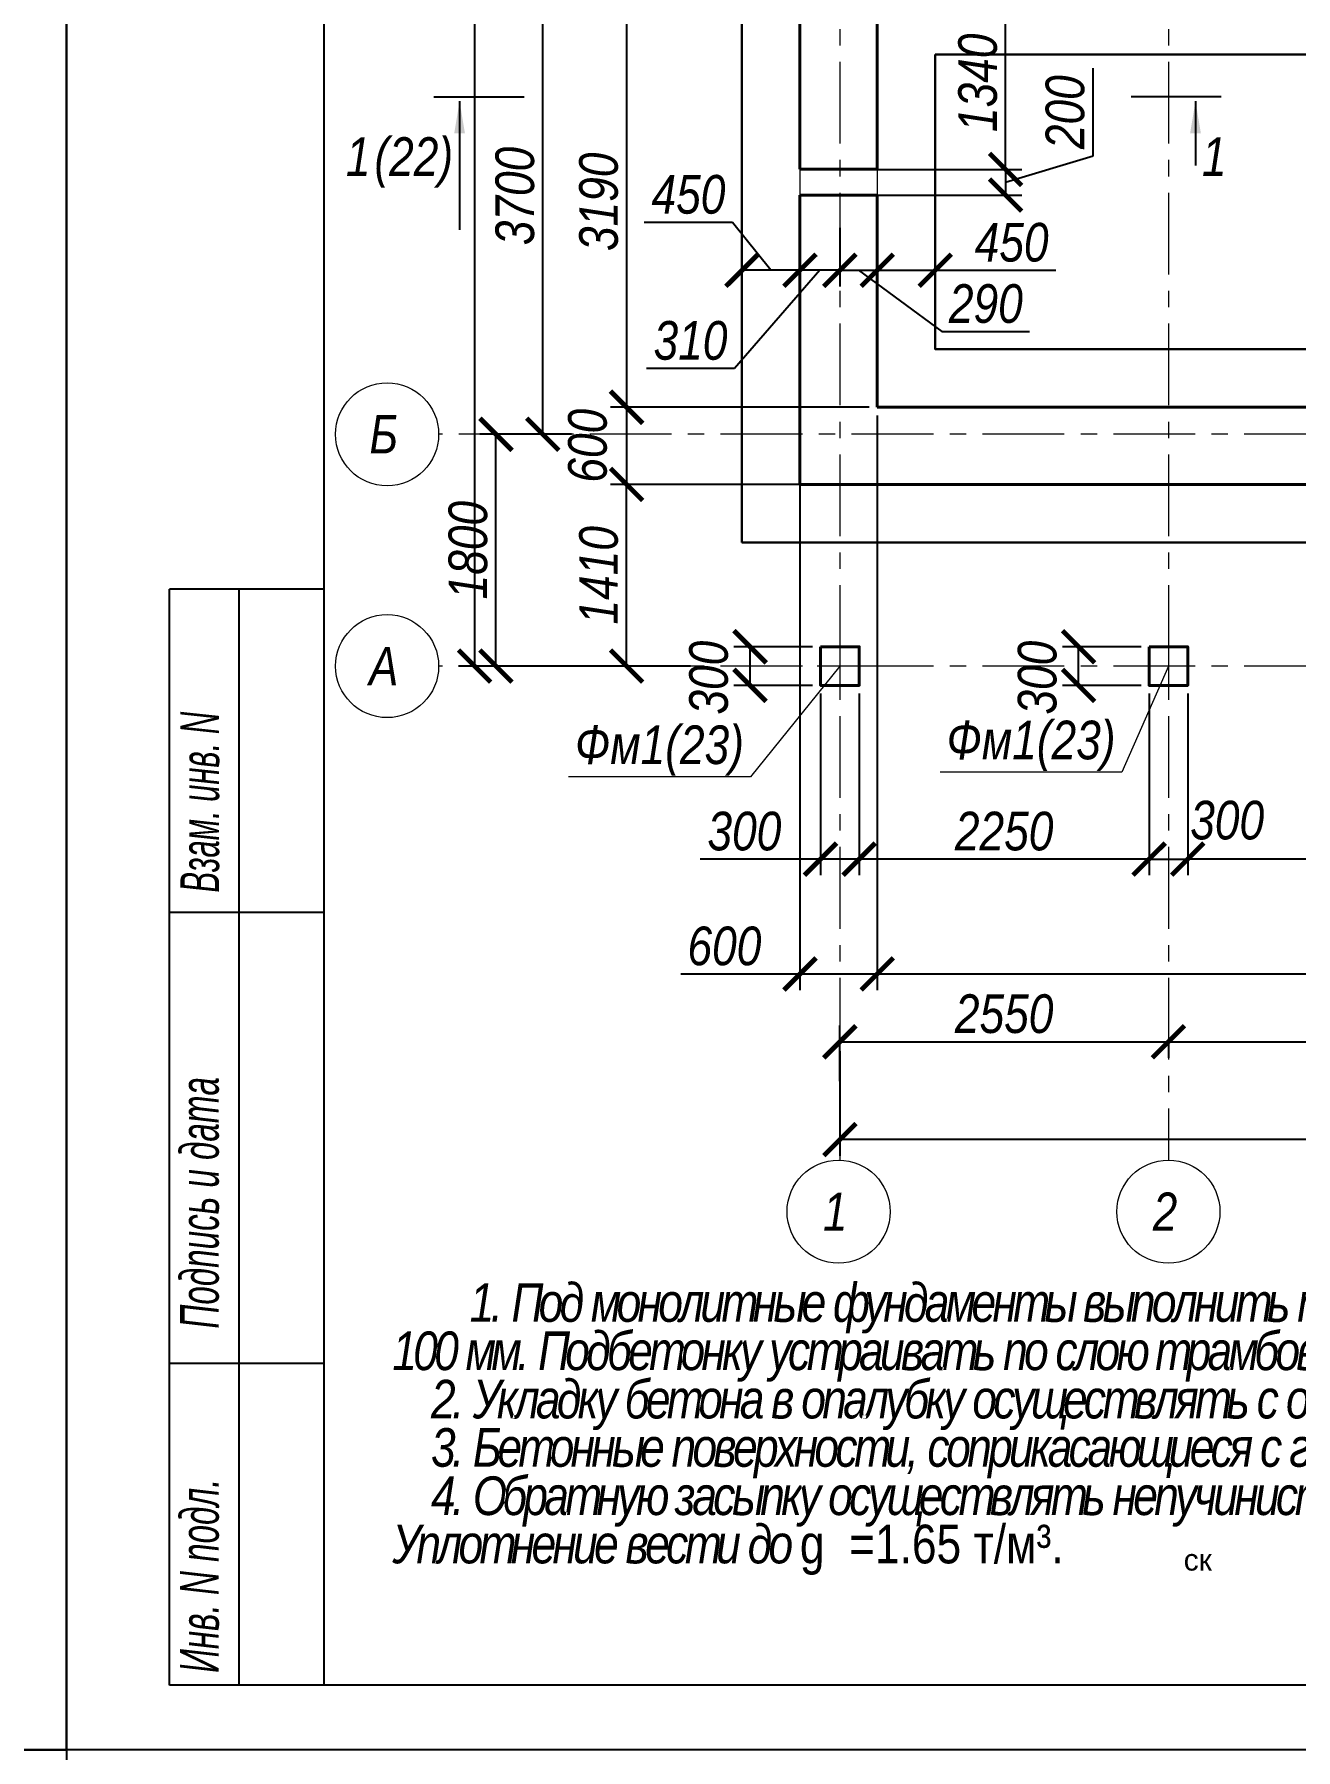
# Model space of a CAD drawing. Header units: millimetres. Extents: x 1582001 to 3303937, y 226471 to 491235.
# Drawn here: x 1791751 to 1801539, y 320955 to 334275 of the extents above; entities that cross this region are included whole.
import ezdxf
from ezdxf.enums import TextEntityAlignment as Align

# ---------------------------------------------------------------- set-up
doc = ezdxf.new("R2010")
doc.units = ezdxf.units.MM
doc.linetypes.add('CENTER', pattern=[50.8, 31.75, -6.35, 6.35, -6.35])
doc.linetypes.add('DASHDOT', pattern=[25.4, 12.7, -6.35, 0, -6.35])
doc.layers.get('Defpoints').update_dxf_attribs({"color": 255, "lineweight": 30})
doc.layers.add('Spezifikazia', color=250, linetype='Continuous')
doc.layers.add('Формуляр', color=138, linetype='Continuous')
for name, color, linetype, lineweight in [('Оси', 251, 'CENTER', 9), ('Размеры', 7, 'Continuous', 18), ('средние', 92, 'Continuous', 30), ('Стены несущие', 7, 'Continuous', 40), ('Текст', 202, 'Continuous', 15)]:
    doc.layers.add(name, color=color, linetype=linetype, lineweight=lineweight)
doc.styles.add('GOST 2.304', font='ARIALNI.TTF', dxfattribs={"width": 0.98, "height": 300})
doc.styles.get("Standard").update_dxf_attribs({"font": 'ARIALNI.TTF', "height": 300})
doc.styles.add('STYLE1', font='ARIALNI.TTF', dxfattribs={"height": 300})
doc.styles.add('Текст', font='ARIALNI.TTF')
doc.dimstyles.new('ISO-25', dxfattribs={"dimscale": 100, "dimtxt": 2.5, "dimasz": 2.5, "dimexe": 1.25, "dimexo": 0.625, "dimtad": 1, "dimdec": 0, "dimtxsty": 'Standard', "dimblk": 'ARCHTICK', "dimcen": 2.5, "dimadec": 0, "dimazin": 0, "dimtfac": 1, "dimtdec": 0, "dimtmove": 0, "dimatfit": 3, "dimfxl": 0, "dimarcsym": 0})

# ---------------------------------------------------------------- blocks, each defined once
blk = doc.blocks.new('_ArchTick')
at = {"color": 0, "linetype": 'ByBlock', "const_width": 0.15}
blk.add_lwpolyline([(-0.5, -0.5), (0.5, 0.5)], dxfattribs=at)
blk = doc.blocks.new('*D1380')
at = {"layer": 'Defpoints', "color": 0, "lineweight": -3, "ltscale": 100, "transparency": 16777216}
for p in [(1798292, 334569), (1796347, 331379), (1798292, 331379)]:
    blk.add_point(p, dxfattribs=at)
at = {"layer": 'Размеры', "color": 0, "lineweight": -2, "ltscale": 100, "transparency": 16777216}
for p, q in [((1798230, 334569), (1796222, 334569)), ((1796347, 334569), (1796347, 331379)), ((1798230, 331379), (1796222, 331379))]:
    blk.add_line(p, q, dxfattribs=at)
at = {"layer": 'Размеры', "color": 0, "lineweight": -2, "ltscale": 100, "transparency": 16777216, "xscale": 250, "yscale": 250, "zscale": 250}
for p, rotation in [((1796347, 334569), 90), ((1796347, 331379), 270)]:
    blk.add_blockref('_ArchTick', p, dxfattribs=dict(at, rotation=rotation))
at = {"layer": 'Размеры', "color": 0, "ltscale": 100, "transparency": 16777216, "insert": (1796131, 332974), "char_height": 300, "attachment_point": 5, "rotation": 90}
blk.add_mtext('3190', dxfattribs=at)
blk = doc.blocks.new('*D1381')
at = {"layer": 'Defpoints', "color": 0, "lineweight": -3, "transparency": 16777216}
for p in [(1798292, 331379), (1796347, 330779), (1798292, 330779)]:
    blk.add_point(p, dxfattribs=at)
at = {"layer": 'Размеры', "color": 0, "lineweight": -2, "transparency": 16777216}
for p, q in [((1798230, 331379), (1796222, 331379)), ((1796347, 331379), (1796347, 330779)), ((1798230, 330779), (1796222, 330779))]:
    blk.add_line(p, q, dxfattribs=at)
at = {"layer": 'Размеры', "color": 0, "lineweight": -2, "transparency": 16777216, "xscale": 250, "yscale": 250, "zscale": 250}
for p, rotation in [((1796347, 331379), 90), ((1796347, 330779), 270)]:
    blk.add_blockref('_ArchTick', p, dxfattribs=dict(at, rotation=rotation))
at = {"layer": 'Размеры', "color": 0, "transparency": 16777216, "insert": (1796045, 331080), "char_height": 300, "attachment_point": 5, "rotation": 90}
blk.add_mtext('600', dxfattribs=at)
blk = doc.blocks.new('*D1429')
at = {"layer": 'Defpoints', "color": 0, "lineweight": -3, "ltscale": 100, "transparency": 16777216}
for p in [(1797242, 332442), (1797242, 332385), (1797692, 332385)]:
    blk.add_point(p, dxfattribs=at)
at = {"layer": 'Размеры', "color": 0, "lineweight": -2, "ltscale": 100, "transparency": 16777216}
for p, q in [((1797170, 332814), (1796484, 332814)), ((1797467, 332442), (1797170, 332814)), ((1797242, 332448), (1797242, 332567)), ((1797692, 332448), (1797692, 332567)), ((1797692, 332442), (1797242, 332442))]:
    blk.add_line(p, q, dxfattribs=at)
at = {"layer": 'Размеры', "color": 0, "lineweight": -2, "ltscale": 100, "transparency": 16777216, "xscale": 250, "yscale": 250, "zscale": 250, "rotation": 180}
blk.add_blockref('_ArchTick', (1797242, 332442), dxfattribs=at)
at = {"layer": 'Размеры', "color": 0, "lineweight": -2, "ltscale": 100, "transparency": 16777216, "xscale": 250, "yscale": 250, "zscale": 250}
blk.add_blockref('_ArchTick', (1797692, 332442), dxfattribs=at)
at = {"layer": 'Размеры', "color": 0, "ltscale": 100, "transparency": 16777216, "insert": (1796827, 333030), "char_height": 300, "attachment_point": 5}
blk.add_mtext('450', dxfattribs=at)
blk = doc.blocks.new('*D1430')
at = {"layer": 'Defpoints', "color": 0, "lineweight": -3, "transparency": 16777216}
for p in [(1797692, 332834), (1798002, 332834), (1797692, 332442)]:
    blk.add_point(p, dxfattribs=at)
at = {"layer": 'Размеры', "color": 0, "lineweight": -2, "transparency": 16777216}
for p, q in [((1797692, 332771), (1797692, 332317)), ((1798002, 332771), (1798002, 332317)), ((1797847, 332442), (1797185, 331680)), ((1798002, 332442), (1797692, 332442)), ((1797185, 331680), (1796502, 331680))]:
    blk.add_line(p, q, dxfattribs=at)
at = {"layer": 'Размеры', "color": 0, "lineweight": -2, "transparency": 16777216, "xscale": 250, "yscale": 250, "zscale": 250, "rotation": 180}
blk.add_blockref('_ArchTick', (1797692, 332442), dxfattribs=at)
at = {"layer": 'Размеры', "color": 0, "lineweight": -2, "transparency": 16777216, "xscale": 250, "yscale": 250, "zscale": 250}
blk.add_blockref('_ArchTick', (1798002, 332442), dxfattribs=at)
at = {"layer": 'Размеры', "color": 0, "transparency": 16777216, "insert": (1796843, 331896), "char_height": 300, "attachment_point": 5}
blk.add_mtext('310', dxfattribs=at)
blk = doc.blocks.new('*D1431')
at = {"layer": 'Defpoints', "color": 0, "lineweight": -3, "ltscale": 100, "transparency": 16777216}
for p in [(1798002, 332740), (1798292, 332740), (1798292, 332442)]:
    blk.add_point(p, dxfattribs=at)
at = {"layer": 'Размеры', "color": 0, "lineweight": -2, "ltscale": 100, "transparency": 16777216}
for p, q in [((1798002, 332678), (1798002, 332317)), ((1798292, 332678), (1798292, 332317)), ((1798002, 332442), (1798292, 332442)), ((1798147, 332442), (1798794, 331966)), ((1798794, 331966), (1799475, 331966))]:
    blk.add_line(p, q, dxfattribs=at)
at = {"layer": 'Размеры', "color": 0, "lineweight": -2, "ltscale": 100, "transparency": 16777216, "xscale": 250, "yscale": 250, "zscale": 250, "rotation": 180}
blk.add_blockref('_ArchTick', (1798002, 332442), dxfattribs=at)
at = {"layer": 'Размеры', "color": 0, "lineweight": -2, "ltscale": 100, "transparency": 16777216, "xscale": 250, "yscale": 250, "zscale": 250}
blk.add_blockref('_ArchTick', (1798292, 332442), dxfattribs=at)
at = {"layer": 'Размеры', "color": 0, "ltscale": 100, "transparency": 16777216, "insert": (1799135, 332182), "char_height": 300, "attachment_point": 5}
blk.add_mtext('290', dxfattribs=at)
blk = doc.blocks.new('*D1432')
at = {"layer": 'Defpoints', "color": 0, "lineweight": -3, "ltscale": 100, "transparency": 16777216}
for p in [(1798292, 333013), (1798742, 333013), (1798742, 332442)]:
    blk.add_point(p, dxfattribs=at)
at = {"layer": 'Размеры', "color": 0, "lineweight": -2, "ltscale": 100, "transparency": 16777216}
for p, q in [((1798292, 332950), (1798292, 332317)), ((1798742, 332950), (1798742, 332317)), ((1798292, 332442), (1798742, 332442)), ((1798742, 332442), (1799678, 332442))]:
    blk.add_line(p, q, dxfattribs=at)
at = {"layer": 'Размеры', "color": 0, "lineweight": -2, "ltscale": 100, "transparency": 16777216, "xscale": 250, "yscale": 250, "zscale": 250, "rotation": 180}
blk.add_blockref('_ArchTick', (1798292, 332442), dxfattribs=at)
at = {"layer": 'Размеры', "color": 0, "lineweight": -2, "ltscale": 100, "transparency": 16777216, "xscale": 250, "yscale": 250, "zscale": 250}
blk.add_blockref('_ArchTick', (1798742, 332442), dxfattribs=at)
at = {"layer": 'Размеры', "color": 0, "ltscale": 100, "transparency": 16777216, "insert": (1799335, 332658), "char_height": 300, "attachment_point": 5}
blk.add_mtext('450', dxfattribs=at)
blk = doc.blocks.new('*D1451')
at = {"layer": 'Defpoints', "color": 0, "lineweight": -3, "transparency": 16777216}
for p in [(1798292, 331379), (1807572, 328979), (1798292, 326978)]:
    blk.add_point(p, dxfattribs=at)
at = {"layer": 'Размеры', "color": 0, "lineweight": -2, "transparency": 16777216}
for p, q in [((1798292, 331316), (1798292, 326853)), ((1807572, 328916), (1807572, 326853)), ((1807572, 326978), (1798292, 326978))]:
    blk.add_line(p, q, dxfattribs=at)
at = {"layer": 'Размеры', "color": 0, "lineweight": -2, "transparency": 16777216, "xscale": 250, "yscale": 250, "zscale": 250, "rotation": 180}
blk.add_blockref('_ArchTick', (1798292, 326978), dxfattribs=at)
at = {"layer": 'Размеры', "color": 0, "lineweight": -2, "transparency": 16777216, "xscale": 250, "yscale": 250, "zscale": 250}
blk.add_blockref('_ArchTick', (1807572, 326978), dxfattribs=at)
at = {"layer": 'Размеры', "color": 0, "transparency": 16777216, "insert": (1802932, 327194), "char_height": 300, "attachment_point": 5}
blk.add_mtext('9280', dxfattribs=at)
blk = doc.blocks.new('*D1452')
at = {"layer": 'Defpoints', "color": 0, "lineweight": -3, "ltscale": 100, "transparency": 16777216}
for p in [(1797692, 331316), (1798292, 331316), (1797692, 326978)]:
    blk.add_point(p, dxfattribs=at)
at = {"layer": 'Размеры', "color": 0, "lineweight": -2, "ltscale": 100, "transparency": 16777216}
for p, q in [((1797692, 331254), (1797692, 326853)), ((1798292, 331254), (1798292, 326853)), ((1797692, 326978), (1796769, 326978)), ((1798292, 326978), (1797692, 326978))]:
    blk.add_line(p, q, dxfattribs=at)
at = {"layer": 'Размеры', "color": 0, "lineweight": -2, "ltscale": 100, "transparency": 16777216, "xscale": 250, "yscale": 250, "zscale": 250, "rotation": 180}
blk.add_blockref('_ArchTick', (1797692, 326978), dxfattribs=at)
at = {"layer": 'Размеры', "color": 0, "lineweight": -2, "ltscale": 100, "transparency": 16777216, "xscale": 250, "yscale": 250, "zscale": 250}
blk.add_blockref('_ArchTick', (1798292, 326978), dxfattribs=at)
at = {"layer": 'Размеры', "color": 0, "ltscale": 100, "transparency": 16777216, "insert": (1797106, 327194), "char_height": 300, "attachment_point": 5}
blk.add_mtext('600', dxfattribs=at)
blk = doc.blocks.new('*D1454')
at = {"layer": 'Defpoints', "color": 0, "lineweight": -3, "transparency": 16777216}
for p in [(1800702, 329219), (1805802, 329156), (1800702, 327870)]:
    blk.add_point(p, dxfattribs=at)
at = {"layer": 'Размеры', "color": 0, "lineweight": -2, "transparency": 16777216}
for p, q in [((1800702, 329156), (1800702, 327745)), ((1805802, 329094), (1805802, 327745)), ((1805802, 327870), (1800702, 327870))]:
    blk.add_line(p, q, dxfattribs=at)
at = {"layer": 'Размеры', "color": 0, "lineweight": -2, "transparency": 16777216, "xscale": 250, "yscale": 250, "zscale": 250, "rotation": 180}
blk.add_blockref('_ArchTick', (1800702, 327870), dxfattribs=at)
at = {"layer": 'Размеры', "color": 0, "lineweight": -2, "transparency": 16777216, "xscale": 250, "yscale": 250, "zscale": 250}
blk.add_blockref('_ArchTick', (1805802, 327870), dxfattribs=at)
at = {"layer": 'Размеры', "color": 0, "transparency": 16777216, "insert": (1803252, 328086), "char_height": 300, "attachment_point": 5}
blk.add_mtext('5100', dxfattribs=at)
blk = doc.blocks.new('*D1455')
at = {"layer": 'Defpoints', "color": 0, "lineweight": -3, "transparency": 16777216}
for p in [(1800402, 329219), (1800702, 329219), (1800702, 327870)]:
    blk.add_point(p, dxfattribs=at)
at = {"layer": 'Размеры', "color": 0, "lineweight": -2, "transparency": 16777216}
for p, q in [((1800402, 329156), (1800402, 327745)), ((1800702, 329156), (1800702, 327745)), ((1800402, 327870), (1800702, 327870))]:
    blk.add_line(p, q, dxfattribs=at)
at = {"layer": 'Размеры', "color": 0, "lineweight": -2, "transparency": 16777216, "xscale": 250, "yscale": 250, "zscale": 250, "rotation": 180}
blk.add_blockref('_ArchTick', (1800402, 327870), dxfattribs=at)
at = {"layer": 'Размеры', "color": 0, "lineweight": -2, "transparency": 16777216, "xscale": 250, "yscale": 250, "zscale": 250}
blk.add_blockref('_ArchTick', (1800702, 327870), dxfattribs=at)
at = {"layer": 'Размеры', "color": 0, "transparency": 16777216, "insert": (1801008, 328171), "char_height": 300, "attachment_point": 5}
blk.add_mtext('300', dxfattribs=at)
blk = doc.blocks.new('*D1456')
at = {"layer": 'Defpoints', "color": 0, "lineweight": -3, "transparency": 16777216}
for p in [(1798152, 329219), (1800402, 329219), (1798152, 327870)]:
    blk.add_point(p, dxfattribs=at)
at = {"layer": 'Размеры', "color": 0, "lineweight": -2, "transparency": 16777216}
for p, q in [((1798152, 329156), (1798152, 327745)), ((1800402, 329156), (1800402, 327745)), ((1800402, 327870), (1798152, 327870))]:
    blk.add_line(p, q, dxfattribs=at)
at = {"layer": 'Размеры', "color": 0, "lineweight": -2, "transparency": 16777216, "xscale": 250, "yscale": 250, "zscale": 250, "rotation": 180}
blk.add_blockref('_ArchTick', (1798152, 327870), dxfattribs=at)
at = {"layer": 'Размеры', "color": 0, "lineweight": -2, "transparency": 16777216, "xscale": 250, "yscale": 250, "zscale": 250}
blk.add_blockref('_ArchTick', (1800402, 327870), dxfattribs=at)
at = {"layer": 'Размеры', "color": 0, "transparency": 16777216, "insert": (1799277, 328086), "char_height": 300, "attachment_point": 5}
blk.add_mtext('2250', dxfattribs=at)
blk = doc.blocks.new('*D1457')
at = {"layer": 'Defpoints', "color": 0, "lineweight": -3, "ltscale": 100, "transparency": 16777216}
for p in [(1797852, 329219), (1798152, 329219), (1797852, 327870)]:
    blk.add_point(p, dxfattribs=at)
at = {"layer": 'Размеры', "color": 0, "lineweight": -2, "ltscale": 100, "transparency": 16777216}
for p, q in [((1797852, 329156), (1797852, 327745)), ((1798152, 329156), (1798152, 327745)), ((1797852, 327870), (1796919, 327870)), ((1798152, 327870), (1797852, 327870))]:
    blk.add_line(p, q, dxfattribs=at)
at = {"layer": 'Размеры', "color": 0, "lineweight": -2, "ltscale": 100, "transparency": 16777216, "xscale": 250, "yscale": 250, "zscale": 250, "rotation": 180}
blk.add_blockref('_ArchTick', (1797852, 327870), dxfattribs=at)
at = {"layer": 'Размеры', "color": 0, "lineweight": -2, "ltscale": 100, "transparency": 16777216, "xscale": 250, "yscale": 250, "zscale": 250}
blk.add_blockref('_ArchTick', (1798152, 327870), dxfattribs=at)
at = {"layer": 'Размеры', "color": 0, "ltscale": 100, "transparency": 16777216, "insert": (1797261, 328086), "char_height": 300, "attachment_point": 5}
blk.add_mtext('300', dxfattribs=at)
blk = doc.blocks.new('*D1458')
at = {"layer": 'Defpoints', "color": 0, "lineweight": -3, "transparency": 16777216}
for p in [(1796347, 330779), (1797438, 330779), (1796906, 329369)]:
    blk.add_point(p, dxfattribs=at)
at = {"layer": 'Размеры', "color": 0, "lineweight": -2, "transparency": 16777216}
for p, q in [((1797375, 330779), (1796222, 330779)), ((1796347, 329369), (1796347, 330779)), ((1796844, 329369), (1796222, 329369))]:
    blk.add_line(p, q, dxfattribs=at)
at = {"layer": 'Размеры', "color": 0, "lineweight": -2, "transparency": 16777216, "xscale": 250, "yscale": 250, "zscale": 250}
for p, rotation in [((1796347, 330779), 90), ((1796347, 329369), 270)]:
    blk.add_blockref('_ArchTick', p, dxfattribs=dict(at, rotation=rotation))
at = {"layer": 'Размеры', "color": 0, "transparency": 16777216, "insert": (1796131, 330074), "char_height": 300, "attachment_point": 5, "rotation": 90}
blk.add_mtext('1410', dxfattribs=at)
blk = doc.blocks.new('*D1459')
at = {"layer": 'Defpoints', "color": 0, "lineweight": -3, "transparency": 16777216}
for p in [(1797305, 329519), (1797852, 329519), (1797852, 329219)]:
    blk.add_point(p, dxfattribs=at)
at = {"layer": 'Размеры', "color": 0, "lineweight": -2, "transparency": 16777216}
for p, q in [((1797790, 329519), (1797180, 329519)), ((1797305, 329219), (1797305, 329519)), ((1797790, 329219), (1797180, 329219))]:
    blk.add_line(p, q, dxfattribs=at)
at = {"layer": 'Размеры', "color": 0, "lineweight": -2, "transparency": 16777216, "xscale": 250, "yscale": 250, "zscale": 250}
for p, rotation in [((1797305, 329519), 90), ((1797305, 329219), 270)]:
    blk.add_blockref('_ArchTick', p, dxfattribs=dict(at, rotation=rotation))
at = {"layer": 'Размеры', "color": 0, "transparency": 16777216, "insert": (1796985, 329279), "char_height": 300, "attachment_point": 5, "rotation": 90}
blk.add_mtext('300', dxfattribs=at)
blk = doc.blocks.new('*D1460')
at = {"layer": 'Defpoints', "color": 0, "lineweight": -3, "transparency": 16777216}
for p in [(1799855, 329519), (1800402, 329519), (1800402, 329219)]:
    blk.add_point(p, dxfattribs=at)
at = {"layer": 'Размеры', "color": 0, "lineweight": -2, "transparency": 16777216}
for p, q in [((1800340, 329519), (1799730, 329519)), ((1799855, 329219), (1799855, 329519)), ((1800340, 329219), (1799730, 329219))]:
    blk.add_line(p, q, dxfattribs=at)
at = {"layer": 'Размеры', "color": 0, "lineweight": -2, "transparency": 16777216, "xscale": 250, "yscale": 250, "zscale": 250}
for p, rotation in [((1799855, 329519), 90), ((1799855, 329219), 270)]:
    blk.add_blockref('_ArchTick', p, dxfattribs=dict(at, rotation=rotation))
at = {"layer": 'Размеры', "color": 0, "transparency": 16777216, "insert": (1799535, 329279), "char_height": 300, "attachment_point": 5, "rotation": 90}
blk.add_mtext('300', dxfattribs=at)
blk = doc.blocks.new('*D1462')
at = {"layer": 'Defpoints', "color": 0, "lineweight": -3, "ltscale": 100, "transparency": 16777216}
for p in [(1800552, 326452), (1800552, 326452), (1798002, 326084)]:
    blk.add_point(p, dxfattribs=at)
at = {"layer": 'Размеры', "color": 0, "lineweight": -2, "ltscale": 100, "transparency": 16777216}
for p, q in [((1798002, 326146), (1798002, 326577)), ((1798002, 326452), (1800552, 326452)), ((1800552, 326390), (1800552, 326327))]:
    blk.add_line(p, q, dxfattribs=at)
at = {"layer": 'Размеры', "color": 0, "lineweight": -2, "ltscale": 100, "transparency": 16777216, "xscale": 250, "yscale": 250, "zscale": 250, "rotation": 180}
blk.add_blockref('_ArchTick', (1798002, 326452), dxfattribs=at)
at = {"layer": 'Размеры', "color": 0, "lineweight": -2, "ltscale": 100, "transparency": 16777216, "xscale": 250, "yscale": 250, "zscale": 250}
blk.add_blockref('_ArchTick', (1800552, 326452), dxfattribs=at)
at = {"layer": 'Размеры', "color": 0, "ltscale": 100, "transparency": 16777216, "insert": (1799277, 326668), "char_height": 300, "attachment_point": 5}
blk.add_mtext('2550', dxfattribs=at)
blk = doc.blocks.new('*D1463')
at = {"layer": 'Defpoints', "color": 0, "lineweight": -3, "ltscale": 100, "transparency": 16777216}
for p in [(1800552, 326538), (1805952, 326538), (1805952, 326452)]:
    blk.add_point(p, dxfattribs=at)
at = {"layer": 'Размеры', "color": 0, "lineweight": -2, "ltscale": 100, "transparency": 16777216}
for p, q in [((1800552, 326475), (1800552, 326327)), ((1805952, 326475), (1805952, 326327)), ((1800552, 326452), (1805952, 326452))]:
    blk.add_line(p, q, dxfattribs=at)
at = {"layer": 'Размеры', "color": 0, "lineweight": -2, "ltscale": 100, "transparency": 16777216, "xscale": 250, "yscale": 250, "zscale": 250, "rotation": 180}
blk.add_blockref('_ArchTick', (1800552, 326452), dxfattribs=at)
at = {"layer": 'Размеры', "color": 0, "lineweight": -2, "ltscale": 100, "transparency": 16777216, "xscale": 250, "yscale": 250, "zscale": 250}
blk.add_blockref('_ArchTick', (1805952, 326452), dxfattribs=at)
at = {"layer": 'Размеры', "color": 0, "ltscale": 100, "transparency": 16777216, "insert": (1803252, 326668), "char_height": 300, "attachment_point": 5}
blk.add_mtext('5400', dxfattribs=at)
blk = doc.blocks.new('*D1466')
at = {"layer": 'Defpoints', "color": 0, "lineweight": -3, "ltscale": 100, "transparency": 16777216}
for p in [(1798002, 326440), (1812952, 326452), (1798002, 325692)]:
    blk.add_point(p, dxfattribs=at)
at = {"layer": 'Размеры', "color": 0, "lineweight": -2, "ltscale": 100, "transparency": 16777216}
for p, q in [((1798002, 326378), (1798002, 325567)), ((1812952, 326390), (1812952, 325567)), ((1812952, 325692), (1798002, 325692))]:
    blk.add_line(p, q, dxfattribs=at)
at = {"layer": 'Размеры', "color": 0, "lineweight": -2, "ltscale": 100, "transparency": 16777216, "xscale": 250, "yscale": 250, "zscale": 250, "rotation": 180}
blk.add_blockref('_ArchTick', (1798002, 325692), dxfattribs=at)
at = {"layer": 'Размеры', "color": 0, "lineweight": -2, "ltscale": 100, "transparency": 16777216, "xscale": 250, "yscale": 250, "zscale": 250}
blk.add_blockref('_ArchTick', (1812952, 325692), dxfattribs=at)
at = {"layer": 'Размеры', "color": 0, "ltscale": 100, "transparency": 16777216, "insert": (1805477, 325907), "char_height": 300, "attachment_point": 5}
blk.add_mtext('14950', dxfattribs=at)
blk = doc.blocks.new('*D1467')
at = {"layer": 'Defpoints', "color": 0, "lineweight": -3, "transparency": 16777216}
for p in [(1795333, 331169), (1795982, 331169), (1796347, 329369)]:
    blk.add_point(p, dxfattribs=at)
at = {"layer": 'Размеры', "color": 0, "lineweight": -2, "transparency": 16777216}
for p, q in [((1795919, 331169), (1795208, 331169)), ((1795333, 329369), (1795333, 331169)), ((1796284, 329369), (1795208, 329369))]:
    blk.add_line(p, q, dxfattribs=at)
at = {"layer": 'Размеры', "color": 0, "lineweight": -2, "transparency": 16777216, "xscale": 250, "yscale": 250, "zscale": 250}
for p, rotation in [((1795333, 331169), 90), ((1795333, 329369), 270)]:
    blk.add_blockref('_ArchTick', p, dxfattribs=dict(at, rotation=rotation))
at = {"layer": 'Размеры', "color": 0, "transparency": 16777216, "insert": (1795117, 330269), "char_height": 300, "attachment_point": 5, "rotation": 90}
blk.add_mtext('1800', dxfattribs=at)
blk = doc.blocks.new('*D1468')
at = {"layer": 'Defpoints', "color": 0, "lineweight": -3, "ltscale": 100, "transparency": 16777216}
for p in [(1795697, 334869), (1796148, 334869), (1795892, 331169)]:
    blk.add_point(p, dxfattribs=at)
at = {"layer": 'Размеры', "color": 0, "lineweight": -2, "ltscale": 100, "transparency": 16777216}
for p, q in [((1796085, 334869), (1795572, 334869)), ((1795697, 331169), (1795697, 334869)), ((1795829, 331169), (1795572, 331169))]:
    blk.add_line(p, q, dxfattribs=at)
at = {"layer": 'Размеры', "color": 0, "lineweight": -2, "ltscale": 100, "transparency": 16777216, "xscale": 250, "yscale": 250, "zscale": 250}
for p, rotation in [((1795697, 334869), 90), ((1795697, 331169), 270)]:
    blk.add_blockref('_ArchTick', p, dxfattribs=dict(at, rotation=rotation))
at = {"layer": 'Размеры', "color": 0, "ltscale": 100, "transparency": 16777216, "insert": (1795481, 333019), "char_height": 300, "attachment_point": 5, "rotation": 90}
blk.add_mtext('3700', dxfattribs=at)
blk = doc.blocks.new('*D1473')
at = {"layer": 'Defpoints', "color": 0, "lineweight": -3, "ltscale": 100, "transparency": 16777216}
for p in [(1795697, 347269), (1795167, 329369), (1795697, 329369)]:
    blk.add_point(p, dxfattribs=at)
at = {"layer": 'Размеры', "color": 0, "lineweight": -2, "ltscale": 100, "transparency": 16777216}
for p, q in [((1795635, 347269), (1795042, 347269)), ((1795167, 347269), (1795167, 329369)), ((1795635, 329369), (1795042, 329369))]:
    blk.add_line(p, q, dxfattribs=at)
at = {"layer": 'Размеры', "color": 0, "lineweight": -2, "ltscale": 100, "transparency": 16777216, "xscale": 250, "yscale": 250, "zscale": 250}
for p, rotation in [((1795167, 347269), 90), ((1795167, 329369), 270)]:
    blk.add_blockref('_ArchTick', p, dxfattribs=dict(at, rotation=rotation))
at = {"layer": 'Размеры', "color": 0, "ltscale": 100, "transparency": 16777216, "insert": (1794952, 338319), "char_height": 300, "attachment_point": 5, "rotation": 90}
blk.add_mtext('17900', dxfattribs=at)
blk = doc.blocks.new('*D1478')
at = {"layer": 'Defpoints', "color": 0, "lineweight": -3, "ltscale": 100, "transparency": 16777216}
for p in [(1798157, 333226), (1798157, 333026), (1799288, 333026)]:
    blk.add_point(p, dxfattribs=at)
at = {"layer": 'Размеры', "color": 0, "lineweight": -2, "ltscale": 100, "transparency": 16777216}
for p, q in [((1799967, 333330), (1799967, 334011)), ((1799288, 333126), (1799967, 333330)), ((1798219, 333226), (1799413, 333226)), ((1799288, 333226), (1799288, 333026)), ((1798219, 333026), (1799413, 333026))]:
    blk.add_line(p, q, dxfattribs=at)
at = {"layer": 'Размеры', "color": 0, "lineweight": -2, "ltscale": 100, "transparency": 16777216, "xscale": 250, "yscale": 250, "zscale": 250}
for p, rotation in [((1799288, 333226), 90), ((1799288, 333026), 270)]:
    blk.add_blockref('_ArchTick', p, dxfattribs=dict(at, rotation=rotation))
at = {"layer": 'Размеры', "color": 0, "ltscale": 100, "transparency": 16777216, "insert": (1799751, 333670), "char_height": 300, "attachment_point": 5, "rotation": 90}
blk.add_mtext('200', dxfattribs=at)
blk = doc.blocks.new('*D1481')
at = {"layer": 'Defpoints', "color": 0, "lineweight": -3, "ltscale": 100, "transparency": 16777216}
for p in [(1798292, 334569), (1799288, 334569), (1798292, 333226)]:
    blk.add_point(p, dxfattribs=at)
at = {"layer": 'Размеры', "color": 0, "lineweight": -2, "ltscale": 100, "transparency": 16777216}
for p, q in [((1798355, 334569), (1799413, 334569)), ((1799288, 333226), (1799288, 334569)), ((1798355, 333226), (1799413, 333226))]:
    blk.add_line(p, q, dxfattribs=at)
at = {"layer": 'Размеры', "color": 0, "lineweight": -2, "ltscale": 100, "transparency": 16777216, "xscale": 250, "yscale": 250, "zscale": 250}
for p, rotation in [((1799288, 334569), 90), ((1799288, 333226), 270)]:
    blk.add_blockref('_ArchTick', p, dxfattribs=dict(at, rotation=rotation))
at = {"layer": 'Размеры', "color": 0, "ltscale": 100, "transparency": 16777216, "insert": (1799073, 333898), "char_height": 300, "attachment_point": 5, "rotation": 90}
blk.add_mtext('1340', dxfattribs=at)

msp = doc.modelspace()

# ---------------------------------------------------------------- linework, layer by layer
at = {"layer": 'Spezifikazia', "lineweight": 18, "ltscale": 500}
msp.add_lwpolyline([(1792000.5, 320955), (1834000.4, 320955), (1834000.4, 291255.1), (1792000.5, 291255.1)], close=True, dxfattribs=at)
at = {"layer": 'Оси', "ltscale": 20}
for p, q in [((1798002, 347268.8), (1798002, 325532.5)), ((1800552, 347268.8), (1800552, 325532.6)), ((1812952, 331168.8), (1794888.4, 331168.8)), ((1812952, 329368.8), (1794888.4, 329368.8))]:
    msp.add_line(p, q, dxfattribs=at)
at = {"layer": 'Оси', "linetype": 'DASHDOT', "ltscale": 50}
for p, q in [((1798002, 329531.9), (1798002, 329205.7)), ((1800552, 329531.9), (1800552, 329205.7)), ((1798178.6, 329368.8), (1797825.4, 329368.8)), ((1800728.6, 329368.8), (1800375.4, 329368.8))]:
    msp.add_line(p, q, dxfattribs=at)
at = {"layer": 'Оси', "linetype": 'Continuous', "ltscale": 100}
for centre in [(1794488.4, 331168.8), (1794488.4, 331168.8), (1794488.4, 329368.8), (1794488.4, 329368.8), (1797992, 325132.6), (1797992, 325132.6), (1800552, 325132.6), (1800552, 325132.6)]:
    msp.add_circle(centre, 400, dxfattribs=at)
at = {"layer": 'Размеры', "linetype": 'Continuous', "lineweight": 25, "ltscale": 100}
for p, q in [((1794850.8, 333790.2), (1795550.8, 333790.2)), ((1795050.8, 333755.2), (1795050.8, 332755.2)), ((1800962, 333790.2), (1800262, 333790.2)), ((1800762, 333755.2), (1800762, 333255.2))]:
    msp.add_line(p, q, dxfattribs=at)
at = {"layer": 'Размеры'}
for p, q in [((1797692, 333226.3), (1797692, 333026.3)), ((1798292, 333226.3), (1798292, 333026.3))]:
    msp.add_line(p, q, dxfattribs=at)
at = {"layer": 'Размеры', "lineweight": 9, "ltscale": 100}
for p, q in [((1798002, 329368.8), (1797307.9, 328508.3)), ((1800552, 329368.8), (1800191.6, 328545)), ((1797307.9, 328508.3), (1795897, 328508.3)), ((1800191.6, 328545), (1798780.7, 328545))]:
    msp.add_line(p, q, dxfattribs=at)
at = {"layer": 'Размеры', "linetype": 'Continuous', "lineweight": 25, "ltscale": 100}
for points in [[(1795050.8, 333755.2), (1795092.7, 333504.9), (1795008.9, 333504.9)], [(1800762, 333755.2), (1800803.9, 333504.9), (1800720.1, 333504.9)]]:
    msp.add_solid(points, dxfattribs=at)
at = {"layer": 'средние'}
for p, q in [((1797242, 330328.8), (1797242, 338118.8)), ((1807122, 330328.8), (1797242, 330328.8))]:
    msp.add_line(p, q, dxfattribs=at)
msp.add_lwpolyline([(1798742, 334118.8), (1807122, 334118.8), (1807122, 331828.8), (1798742, 331828.8)], close=True, dxfattribs=at)
at = {"layer": 'Стены несущие'}
for p, q in [((1797692, 333226.3), (1797692, 336018.8)), ((1798292, 333226.3), (1798292, 334568.8)), ((1798292, 333226.3), (1797692, 333226.3)), ((1797692, 330778.8), (1797692, 333026.3)), ((1798292, 333026.3), (1797692, 333026.3)), ((1798292, 331378.8), (1798292, 333026.3)), ((1802662, 331378.8), (1798292, 331378.8)), ((1802662, 330778.8), (1797692, 330778.8))]:
    msp.add_line(p, q, dxfattribs=at)
for points in [[(1797852, 329518.8), (1798152, 329518.8), (1798152, 329218.8), (1797852, 329218.8)], [(1800402, 329518.8), (1800702, 329518.8), (1800702, 329218.8), (1800402, 329218.8)]]:
    msp.add_lwpolyline(points, close=True, dxfattribs=at)
at = {"layer": 'Формуляр'}
for p, q in [((1792800.5, 321455), (1792800.5, 329967.2)), ((1794000.5, 329967.2), (1792800.5, 329967.2)), ((1793339.9, 321455), (1793339.9, 329967.2)), ((1794000.5, 327455), (1792800.5, 327455)), ((1794000.5, 323955), (1792800.5, 323955)), ((1794000.5, 323955), (1792800.5, 323955)), ((1794000.5, 321455), (1792800.5, 321455))]:
    msp.add_line(p, q, dxfattribs=at)
for points in [[(1750000.6, 350654.9), (1792000.5, 350654.9), (1792000.5, 320955), (1750000.6, 320955)], [(1792000.5, 350654.9), (1834000.4, 350654.9), (1834000.4, 320955), (1792000.5, 320955)]]:
    msp.add_lwpolyline(points, close=True, dxfattribs=at)
at = {"layer": 'Формуляр', "color": 0}
for points in [[(1794000.5, 321455), (1794000.5, 350144.9), (1833500.4, 350144.9), (1833500.4, 321455)], [(1750000.6, 320955), (1792000.5, 320955), (1792000.5, 291255.1), (1750000.6, 291255.1)]]:
    msp.add_lwpolyline(points, close=True, dxfattribs=at)

# ---------------------------------------------------------------- texts
at = {"layer": 'Оси', "linetype": 'Continuous', "ltscale": 100, "style": 'GOST 2.304'}
for s, p in [('Б', (1794462.1, 331168.8)), ('А', (1794462.1, 329368.8)), ('1', (1797965.7, 325132.6)), ('2', (1800525.7, 325132.6))]:
    msp.add_text(s, height=297.2, dxfattribs=at).set_placement(p, align=Align.MIDDLE_CENTER)
at = {"layer": 'Размеры', "linetype": 'Continuous', "lineweight": 25, "ltscale": 100}
for s, p in [('1', (1794168.6, 333175.2)), ('(22)', (1794389.8, 333175.2)), ('1', (1800812, 333175.2))]:
    msp.add_text(s, height=300, dxfattribs=at).set_placement(p)
at = {"layer": 'Размеры', "lineweight": 9, "ltscale": 100, "style": 'Текст'}
for p in [(1795947, 328608.3), (1798830.7, 328645)]:
    msp.add_text('Фм1(23)', height=300, dxfattribs=at).set_placement(p)
at = {"layer": 'Размеры', "color": 135, "linetype": 'ByBlock', "insert": (1794528.9, 324577.3), "char_height": 300, "width": 19913.272, "attachment_point": 1, "line_spacing_factor": 0.75, "style": 'STYLE1'}
msp.add_mtext('\\pi600;{\\T0.85;\\C256;1. Под монолитные фундаменты выполнить подбетонку из бетона класса В7.5 толщиной 100 мм, выступающую в каждую сторону по 100 мм. Подбетонку устраивать по слою трамбованного щебня 50 мм, пролитого битумом до полного насыщения.\\L\\P\\pi300;\\l2. Укладку бетона в опалубку осуществлять с обязательным вибрированием.\\P3. Бетонные поверхности, соприкасающиеся с грунтом, обмазать горячим битумом за 2 раза по слою холодной битумной грунтовки.\\P4. Обратную засыпку осуществлять непучинистым грунтом - песком средней крупности с послойным уплотнением слоев-200...300мм. Уплотнение вести до \\fArial Narrow|b0|i0|c204|p34;\\T1;g  =1.65 т/м³.}', dxfattribs=at)
at = {"layer": 'Текст', "insert": (1800670.4, 322512.6), "char_height": 200, "width": 200, "attachment_point": 1, "style": 'STYLE1'}
msp.add_mtext('{\\fArial|b0|i0|c204|p34;\\H0.8333x;ск}', dxfattribs=at)
at = {"layer": 'Формуляр', "linetype": 'Continuous', "style": 'STYLE1'}
for s, width, p in [('Взам. инв. N', 0.7, (1793184.5, 327610.4)), ('Подпись и дата', 0.75, (1793181.7, 324224.8)), ('Инв. N подл.', 0.75, (1793181.7, 321551.4))]:
    msp.add_text(s, height=300, rotation=90, dxfattribs=dict(at, width=width)).set_placement(p)

# ---------------------------------------------------------------- dimensions: what is measured, and where the dimension line sits
at = {"layer": 'Размеры', "ltscale": 100}
for base, p1, p2, override, picture, middle in [((1795167.2, 329368.8), (1795697.1, 347268.8), (1795697.1, 329368.8), {"dimscale": 100, "dimlfac": 1, "dimtxsty": 'Standard', "dimblk1": 'ArchTick', "dimblk2": 'ArchTick', "dimsah": 1, "dimtmove": 0, "dimtolj": 0}, '*D1473', (1794951.5, 338318.8)), ((1795697.1, 334868.8), (1795891.9, 331168.8), (1796147.8, 334868.8), {"dimscale": 100, "dimlfac": 1, "dimtxsty": 'Standard', "dimblk1": 'ArchTick', "dimblk2": 'ArchTick', "dimsah": 1, "dimtmove": 0, "dimtolj": 0}, '*D1468', (1795481.5, 333018.8)), ((1796346.5, 331378.8), (1798292, 334568.8), (1798292, 331378.8), {"dimscale": 100, "dimlfac": 1, "dimtxsty": 'Standard', "dimblk1": 'ArchTick', "dimblk2": 'ArchTick', "dimsah": 1, "dimtmove": 0, "dimtolj": 0}, '*D1380', (1796130.9, 332973.8)), ((1799288.3, 333026.3), (1798156.8, 333226.3), (1798156.8, 333026.3), {"dimscale": 100, "dimlfac": 1, "dimtxsty": 'Standard', "dimblk1": 'ArchTick', "dimblk2": 'ArchTick', "dimsah": 1, "dimtmove": 1, "dimtolj": 0}, '*D1478', (1799750.9, 333392.3))]:
    dim = msp.add_linear_dim(base=base, p1=p1, p2=p2, angle=90, dimstyle='ISO-25', override=override, dxfattribs=at)
    dim.commit()
    dim.dimension.update_dxf_attribs({"geometry": picture, "text_midpoint": middle})
dim = msp.add_linear_dim(base=(1799288.3, 334568.8), p1=(1798292, 333226.3), p2=(1798292, 334568.8), angle=90, text='1340', dimstyle='ISO-25', override={"dimscale": 100, "dimlfac": 1, "dimtxsty": 'Standard', "dimblk1": 'ArchTick', "dimblk2": 'ArchTick', "dimsah": 1, "dimtmove": 0, "dimtolj": 0}, dxfattribs=at)
dim.commit()
dim.dimension.update_dxf_attribs({"geometry": '*D1481', "text_midpoint": (1799072.7, 333897.6)})
for base, p1, p2, picture, middle in [((1797242, 332441.9), (1797692, 332385.4), (1797242, 332385.4), '*D1429', (1797107.4, 332814.4)), ((1798292, 332441.9), (1798002, 332740.3), (1798292, 332740.3), '*D1431', (1798856.6, 331966.4))]:
    dim = msp.add_linear_dim(base=base, p1=p1, p2=p2, dimstyle='ISO-25', override={"dimscale": 100, "dimlfac": 1, "dimtxsty": 'Standard', "dimblk1": 'ArchTick', "dimblk2": 'ArchTick', "dimsah": 1, "dimtmove": 1, "dimtolj": 0}, dxfattribs=at)
    dim.commit()
    dim.dimension.update_dxf_attribs({"geometry": picture, "text_midpoint": middle, "dimtype": 160})
for base, p1, p2, picture, middle in [((1798742, 332441.9), (1798292, 333012.9), (1798742, 333012.9), '*D1432', (1799335, 332657.6)), ((1797692, 326978.3), (1798292, 331316.3), (1797692, 331316.3), '*D1452', (1797105.5, 327193.9)), ((1797852, 327870.4), (1798152, 329218.8), (1797852, 329218.8), '*D1457', (1797260.6, 328086.1)), ((1800552, 326452), (1798002, 326083.6), (1800552, 326452), '*D1462', (1799277, 326667.7)), ((1805952, 326452), (1800552, 326537.6), (1805952, 326537.6), '*D1463', (1803252, 326667.7)), ((1798002, 325691.5), (1812952, 326452), (1798002, 326440.2), '*D1466', (1805477, 325907.2))]:
    dim = msp.add_linear_dim(base=base, p1=p1, p2=p2, dimstyle='ISO-25', override={"dimscale": 100, "dimlfac": 1, "dimtxsty": 'Standard', "dimblk1": 'ArchTick', "dimblk2": 'ArchTick', "dimsah": 1, "dimtmove": 0, "dimtolj": 0}, dxfattribs=at)
    dim.commit()
    dim.dimension.update_dxf_attribs({"geometry": picture, "text_midpoint": middle})
at = {"layer": 'Размеры'}
for base, p1, p2, override, picture, middle in [((1797692, 332441.9), (1798002, 332833.9), (1797692, 332833.9), {"dimscale": 100, "dimlfac": 1, "dimtxsty": 'Standard', "dimblk1": 'ArchTick', "dimblk2": 'ArchTick', "dimsah": 1, "dimtmove": 1, "dimtolj": 0}, '*D1430', (1797122, 331680.3)), ((1800702, 327870.4), (1800402, 329218.8), (1800702, 329218.8), {"dimscale": 100, "dimlfac": 1, "dimtxsty": 'Standard', "dimblk1": 'ArchTick', "dimblk2": 'ArchTick', "dimsah": 1, "dimtmove": 2, "dimtolj": 0}, '*D1455', (1801007.6, 328170.6))]:
    dim = msp.add_linear_dim(base=base, p1=p1, p2=p2, dimstyle='ISO-25', override=override, dxfattribs=at)
    dim.commit()
    dim.dimension.update_dxf_attribs({"geometry": picture, "text_midpoint": middle, "dimtype": 160})
for base, p1, p2, override, picture, middle in [((1796346.5, 330778.8), (1798292, 331378.8), (1798292, 330778.8), {"dimscale": 100, "dimtmove": 2}, '*D1381', (1796045.1, 331080.5)), ((1797304.8, 329518.8), (1797852, 329218.8), (1797852, 329518.8), {"dimscale": 100, "dimtmove": 2}, '*D1459', (1796985.4, 329278.9)), ((1799854.8, 329518.8), (1800402, 329218.8), (1800402, 329518.8), {"dimscale": 100, "dimlfac": 1, "dimtxsty": 'Standard', "dimblk1": 'ArchTick', "dimblk2": 'ArchTick', "dimsah": 1, "dimtmove": 2, "dimtolj": 0}, '*D1460', (1799535.4, 329278.9))]:
    dim = msp.add_linear_dim(base=base, p1=p1, p2=p2, angle=90, dimstyle='ISO-25', override=override, dxfattribs=at)
    dim.commit()
    dim.dimension.update_dxf_attribs({"geometry": picture, "text_midpoint": middle, "dimtype": 160})
for base, p1, p2, override, picture, middle in [((1795332.6, 331168.8), (1796346.5, 329368.8), (1795982, 331168.8), {"dimscale": 100}, '*D1467', (1795116.9, 330268.8)), ((1796346.5, 330778.8), (1796906.1, 329368.8), (1797437.7, 330778.8), {"dimscale": 100, "dimlfac": 1, "dimtxsty": 'Standard', "dimblk1": 'ArchTick', "dimblk2": 'ArchTick', "dimsah": 1, "dimtmove": 0, "dimtolj": 0}, '*D1458', (1796130.9, 330073.8))]:
    dim = msp.add_linear_dim(base=base, p1=p1, p2=p2, angle=90, dimstyle='ISO-25', override=override, dxfattribs=at)
    dim.commit()
    dim.dimension.update_dxf_attribs({"geometry": picture, "text_midpoint": middle})
for base, p1, p2, picture, middle in [((1798292, 326978.3), (1807572, 328978.8), (1798292, 331378.8), '*D1451', (1802932, 327193.9)), ((1798152, 327870.4), (1800402, 329218.8), (1798152, 329218.8), '*D1456', (1799277, 328086.1)), ((1800702, 327870.4), (1805802, 329156.3), (1800702, 329218.8), '*D1454', (1803252, 328086.1))]:
    dim = msp.add_linear_dim(base=base, p1=p1, p2=p2, dimstyle='ISO-25', override={"dimscale": 100, "dimlfac": 1, "dimtxsty": 'Standard', "dimblk1": 'ArchTick', "dimblk2": 'ArchTick', "dimsah": 1, "dimtmove": 0, "dimtolj": 0}, dxfattribs=at)
    dim.commit()
    dim.dimension.update_dxf_attribs({"geometry": picture, "text_midpoint": middle})

doc.saveas('drawing.dxf')
